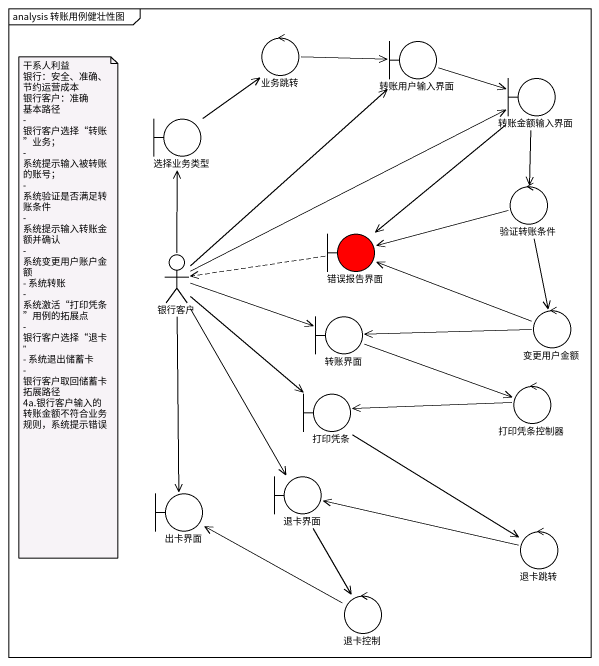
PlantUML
@startuml
mainframe analysis 转账用例健壮性图
control 业务跳转
boundary 转账用户输入界面
boundary 转账金额输入界面
boundary 选择业务类型
control 验证转账条件
boundary 错误报告界面 #FF0000
actor 银行客户
boundary 转账界面
control 变更用户金额
boundary 打印凭条
control 打印凭条控制器
boundary 退卡界面
boundary 出卡界面
control 退卡跳转
control 退卡控制
业务跳转 -right-> 转账用户输入界面
转账用户输入界面 -right-> 转账金额输入界面
转账金额输入界面 --> 验证转账条件
转账金额输入界面 --> 错误报告界面
选择业务类型 -up-> 业务跳转
验证转账条件 -left-> 错误报告界面
验证转账条件 --> 变更用户金额
错误报告界面 .left.> 银行客户
银行客户 -up-> 转账用户输入界面
银行客户 -right-> 转账金额输入界面
银行客户 -up-> 选择业务类型
银行客户 -right-> 转账界面
银行客户 --> 打印凭条
银行客户 --> 退卡界面
银行客户 --> 出卡界面
转账界面 -right-> 打印凭条控制器
变更用户金额 -left-> 错误报告界面
变更用户金额 -left-> 转账界面
打印凭条 --> 退卡跳转
打印凭条控制器 -left-> 打印凭条
退卡界面 --> 退卡控制
退卡跳转 -left-> 退卡界面
退卡控制 -left-> 出卡界面
note as N1
  干系人利益
  银行：安全、准确、节约运营成本
  银行客户：准确
  基本路径
  - 银行客户选择“转账”业务；
  - 系统提示输入被转账的账号；
  - 系统验证是否满足转账条件
  - 系统提示输入转账金额并确认
  - 系统变更用户账户金额
  - 系统转账
  - 系统激活“打印凭条”用例的拓展点
  - 银行客户选择“退卡”
  - 系统退出储蓄卡
  - 银行客户取回储蓄卡
  拓展路径
  4a.银行客户输入的转账金额不符合业务规则，系统提示错误
end note
@enduml
